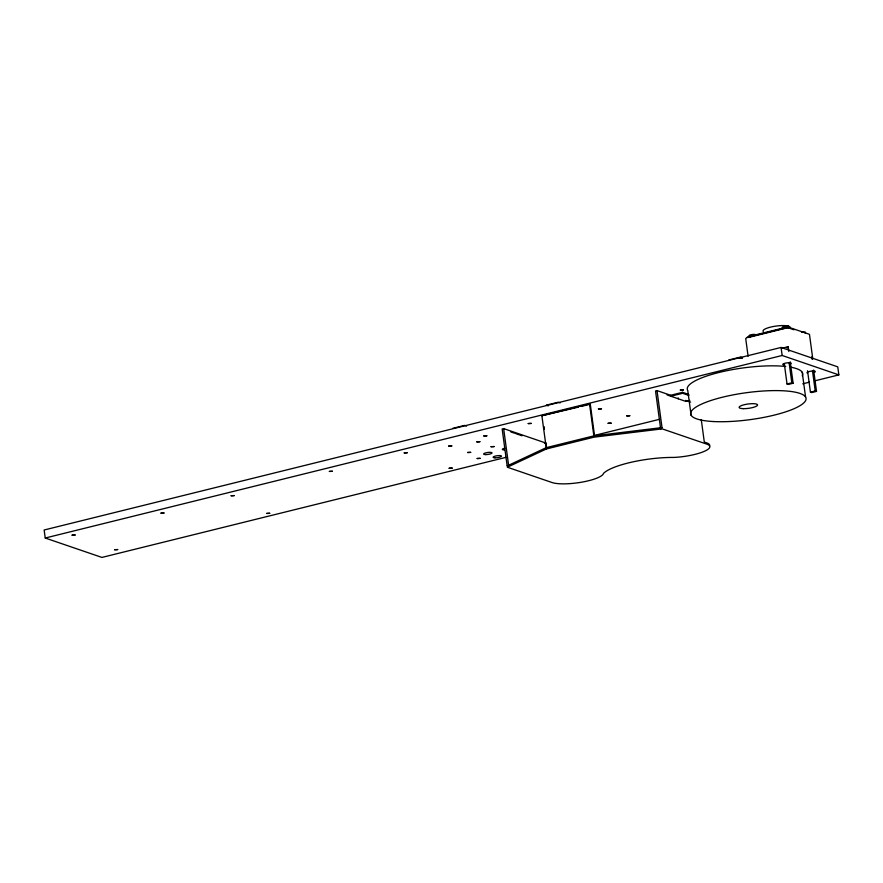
<?xml version="1.0" encoding="UTF-8"?>
<svg xmlns="http://www.w3.org/2000/svg" width="883" height="883" viewBox="0 0 883 883"><rect width="100%" height="100%" fill="white"/><g stroke="black" fill="none" stroke-linecap="round" stroke-linejoin="round"><path stroke-width="1.32" d="M747.283 337.593L748.365 336.666L785.572 327.45L788.883 327.295L809.468 334.326L812.779 358.873M546.654 448.354L545.937 443.067L503.652 428.597L502.162 428.961L507.162 465.937L546.202 447.67L593.851 435.871L662.018 427.571L657.018 390.606L655.528 390.97L660.705 429.237M748.475 337.461L785.682 328.244M452.791 428.332L464.579 425.407L466.566 426.092M728.795 359.966L740.583 357.041L742.57 357.725M814.777 380.849L838.85 374.889L837.768 366.864L781.069 347.461L44.15 529.999L45.232 538.023L101.931 557.427L505.827 457.383M788.828 351.522L788.177 346.699L783.387 347.88A2.991 1.236 76.1 0 0 782.504 348.399M45.232 538.023L782.15 355.485L838.85 374.889M546.952 447.935L546.202 447.67L541.886 415.727L589.535 403.928L590.285 404.182L594.601 436.125L593.851 435.871L589.535 403.928M578.376 407.129L541.886 415.727M581.025 406.478L590.285 404.182M657.018 390.606L670.639 395.264L682.548 392.317L688.817 394.458M688.95 395.429L682.68 393.288L670.771 396.235L670.639 395.264M667.062 394.922L685.815 401.39L689.789 400.407M544.447 443.443L545.937 443.067M784.325 363.973L787.029 383.984L791.819 382.792L793.122 383.244L790.23 361.831M793.122 383.244L788.331 384.425L787.029 383.984M594.104 435.518L659.634 419.282M802.735 383.829L809.424 382.173M507.162 465.937L508.652 465.562L503.652 428.597M660.528 427.946L662.018 427.571M807.537 370.728L810.428 392.129L815.219 390.948L816.521 391.39L813.629 370.054M816.521 391.39L811.731 392.582L810.428 392.129M789.921 327.637L785.76 327.836L747.084 337.416L745.716 338.586L748.111 356.313M790.252 328.509L794.005 329.8M740.263 357.538L742.25 358.211M741.091 358.09L739.159 357.803M690.638 402.107L685.694 400.418L685.815 401.39M560.12 402.913L558.144 402.24L546.356 405.154L548.332 405.838M510.827 431.93L514.535 433.2M515.782 433.63L522.052 435.772M782.592 327.836L782.272 327.681A3.333 0.773 -7.7 0 1 783.839 326.6L784.634 326.423A3.333 0.773 -7.7 0 1 788.342 326.324L788.662 326.478A3.333 0.773 -7.7 0 1 788.309 327.107M788.883 328.079L788.552 327.935A3.333 0.773 -7.7 0 0 784.855 328.034M811.83 356.71L812.194 359.381M812.503 370.882L815.219 390.948M802.217 372.273L805.572 397.03M788.398 326.357L788.618 327.957M789.115 362.792L791.819 382.792M783.983 326.567L784.203 328.178M781.069 347.461L782.15 355.485M701.268 419.602L704.303 442.052L706.753 442.88A27.428 6.402 -7.7 0 1 709.634 445.783M691.113 415.286L687.758 390.529A58.234 13.598 -7.7 0 1 719.336 372.394A58.234 13.598 -7.7 0 1 785.727 366.478M682.548 392.317L682.68 393.288M678.166 397.836L678.299 398.818M544.083 426.632L544.436 429.293M504.259 449.955A4.227 0.982 -7.7 0 1 504.668 448.178M784.678 364.988A4.227 0.982 -7.7 0 1 783.464 363.763A4.227 0.982 -7.7 0 1 789.27 362.736A4.227 0.982 -7.7 0 1 790.484 363.962M807.437 373.079A4.227 0.982 -7.7 0 1 811.411 371.125A4.227 0.982 -7.7 0 1 814.689 372.24M790.715 367.185A58.234 13.598 -7.7 0 1 802.261 375.849M749.369 336.015A3.333 0.773 -7.7 0 1 752.062 334.536A3.333 0.773 -7.7 0 1 755.451 335.132M801.543 332.129A3.333 0.773 -7.7 0 1 804.943 332.019A3.333 0.773 -7.7 0 1 804.987 332.891M787.128 348.112A2.991 1.236 76.1 0 1 788.177 346.699M782.504 328.884A3.333 0.773 -7.7 0 1 783.364 328.421M749.766 336.82A3.333 0.773 -7.7 0 1 751.852 336.224M763.287 331.6A13.742 3.212 -7.7 0 1 775.594 326.136A13.742 3.212 -7.7 0 1 790.219 327.67M72.086 535.153L75.121 534.999L72.086 535.153M114.635 549.712L117.671 549.568L114.635 549.712M160.971 513.133L163.995 512.99L160.971 513.133M231.136 495.749L234.172 495.606L231.136 495.749M266.699 513.442L269.723 513.288L266.699 513.442M329.381 471.423L332.405 471.268L329.381 471.423M404.226 452.88L407.262 452.725L404.226 452.88M448.741 446.036L451.776 445.882L448.741 446.036M476.864 441.864L479.888 441.71L476.864 441.864M483.807 435.959L486.831 435.805L483.807 435.959M449.138 468.255L452.173 468.1L449.138 468.255M467.659 452.504L470.683 452.361L467.659 452.504M477.162 458.52L480.186 458.365L477.162 458.52M491.047 446.71L494.072 446.566L491.047 446.71M528.222 423.564L531.246 423.41L528.222 423.564M598.442 408.95L601.466 408.807L598.442 408.95M608.1 423.299L611.124 423.145L608.1 423.299M626.753 415.882L629.789 415.738L626.753 415.882M680.329 390.065L683.365 389.911L680.329 390.065M546.378 448.972L507.339 467.228L552.063 482.537A27.428 6.402 -7.7 0 0 581.908 482.14A27.428 6.402 -7.7 0 0 603.497 473.42A48.366 11.291 -7.7 0 1 673.552 457.427L674.159 457.416A27.428 6.402 -7.7 0 0 703.276 451.776A27.428 6.402 -7.7 0 0 706.93 444.182L662.195 428.873L594.027 437.162L546.378 448.972M485.551 454.59A4.227 0.982 -7.7 0 0 492.03 452.99A4.227 0.982 -7.7 0 0 485.959 452.813A4.227 0.982 -7.7 0 0 485.551 454.59M495.01 457.824A4.227 0.982 -7.7 0 0 501.489 456.224A4.227 0.982 -7.7 0 0 495.407 456.058A4.227 0.982 -7.7 0 0 495.01 457.824M713.298 421.533A58.234 13.598 -7.7 0 0 805.605 400.606A58.234 13.598 -7.7 0 0 726.113 396.346A58.234 13.598 -7.7 0 0 713.298 421.533M743.265 408.652A9.349 2.185 -7.7 0 0 757.592 405.098A9.349 2.185 -7.7 0 0 744.159 404.734A9.349 2.185 -7.7 0 0 743.265 408.652"/></g></svg>
